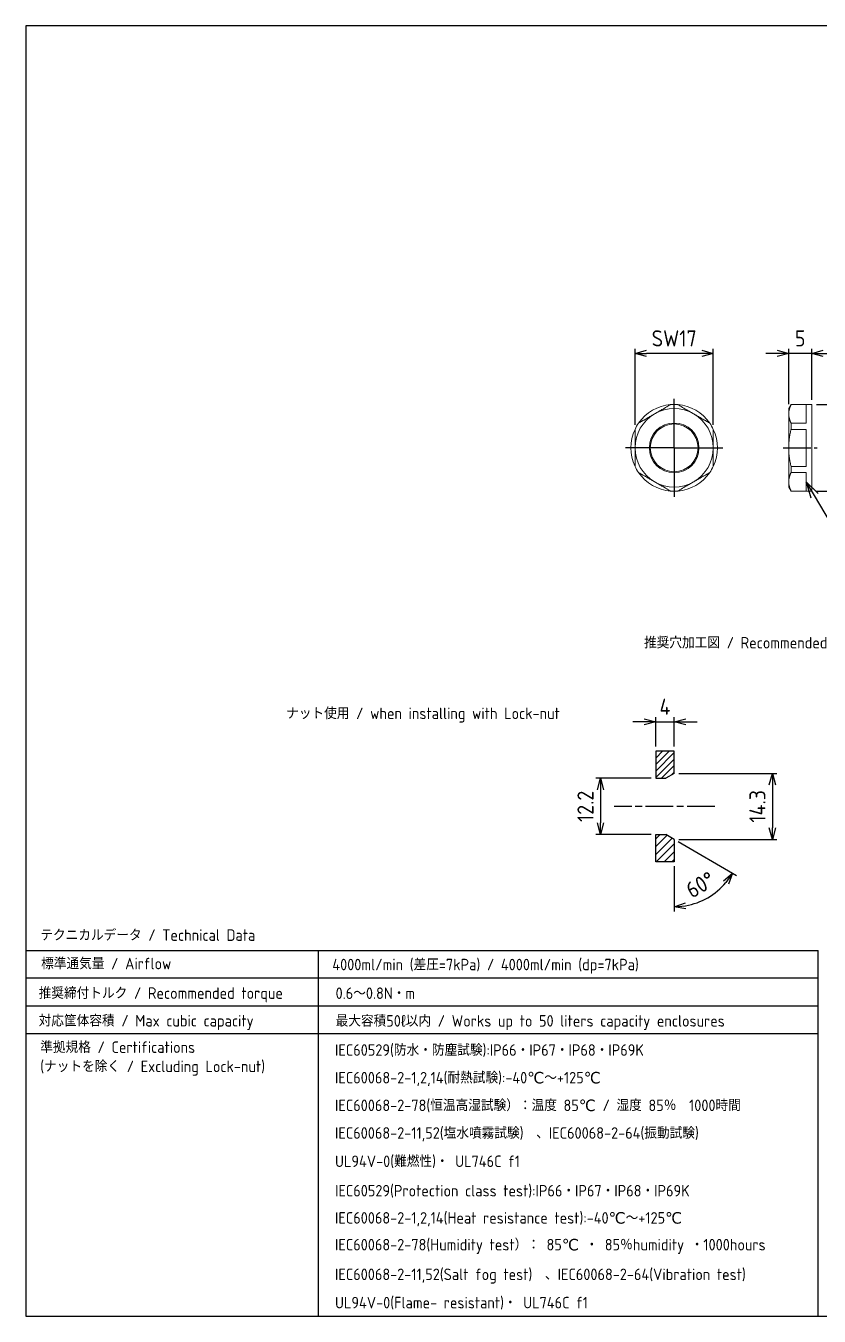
# Model space of a CAD drawing. Header units: millimetres. Extents: x 0 to 403, y 0 to 280.
# Drawn here: x 0 to 172.3, y 0 to 280 of the extents above; entities that cross this region are included whole.
import ezdxf

# ---------------------------------------------------------------- set-up
doc = ezdxf.new("R2010")
doc.units = ezdxf.units.MM
doc.linetypes.add('AM_ISO08W050', pattern=[18, 12, -1.5, 3, -1.5])
doc.linetypes.add('AM_ISO08W050x2', pattern=[9, 6, -0.75, 1.5, -0.75])
for name, color, linetype, lineweight in [('AM_5', 3, 'Continuous', 25), ('AM_7', 4, 'AM_ISO08W050', 25), ('AM_8', 1, 'Continuous', 25), ('TK1', 7, 'Continuous', 25), ('TK2', 2, 'Continuous', 25), ('ﾅｯﾄ', 2, 'Continuous', 25)]:
    doc.layers.add(name, color=color, linetype=linetype, lineweight=lineweight)
doc.styles.get("Standard").update_dxf_attribs({"font": 'ISOCP.SHX', "bigfont": 'EXTFONT.SHX'})
doc.dimstyles.new('AM_ISO$0', dxfattribs={"dimtxt": 3.5, "dimasz": 2.5, "dimexe": 1, "dimexo": 1, "dimgap": 1.5, "dimtad": 1, "dimdsep": 46, "dimtxsty": 'Standard', "dimblk": 'OPEN30', "dimcen": 0, "dimclrd": 3, "dimclre": 3, "dimclrt": 2, "dimadec": 0, "dimazin": 2, "dimtp": 0.1, "dimtm": 0.1, "dimtfac": 0.71, "dimtmove": 0, "dimatfit": 3, "dimldrblk": 'OPEN30', "dimfxl": 0, "dimlwd": -1, "dimlwe": -1, "dimarcsym": 0})
doc.dimstyles.new('AM_ISO$2', dxfattribs={"dimtxt": 3.5, "dimasz": 2.5, "dimexe": 1, "dimexo": 1, "dimgap": 1.5, "dimtad": 1, "dimdsep": 46, "dimtxsty": 'Standard', "dimblk": 'OPEN30', "dimcen": 0, "dimclrd": 3, "dimclre": 3, "dimclrt": 2, "dimadec": 0, "dimazin": 2, "dimtp": 0.1, "dimtm": 0.1, "dimtfac": 0.71, "dimtmove": 0, "dimatfit": 3, "dimldrblk": 'OPEN30', "dimfxl": 0, "dimlwd": -1, "dimlwe": -1, "dimarcsym": 0})

# ---------------------------------------------------------------- blocks, each defined once
blk = doc.blocks.new('_Open30')
at = {"color": 0, "linetype": 'ByBlock', "lineweight": -2}
for p, q in [((-1, 0.26794919), (0, 0)), ((0, 0), (-1, -0.26794919)), ((0, 0), (-1, 0))]:
    blk.add_line(p, q, dxfattribs=at)
blk = doc.blocks.new('*D42')
at = {"layer": 'AM_5', "color": 3, "transparency": 16777216}
for p, q in [((163.1303313061054, 208.9241151357049), (160.6303313061054, 208.9241151357049)), ((165.6303313061054, 197.9241151357071), (165.6303313061054, 209.9241151357049)), ((170.6303313061054, 208.9241151357049), (165.6303313061054, 208.9241151357049)), ((170.6303313061054, 198.8241151357071), (170.6303313061054, 209.9241151357049)), ((173.1303313061054, 208.9241151357049), (175.6303313061054, 208.9241151357049))]:
    blk.add_line(p, q, dxfattribs=at)
at = {"layer": 'Defpoints', "color": 0, "transparency": 16777216}
for p in [(165.6303313061054, 208.9241151357049), (165.6303313061054, 196.9241151357071), (170.6303313061054, 197.8241151357071)]:
    blk.add_point(p, dxfattribs=at)
at = {"layer": 'AM_5', "color": 3, "transparency": 16777216, "xscale": 2.5, "yscale": 2.5, "zscale": 2.5}
blk.add_blockref('_Open30', (165.6303313061054, 208.9241151357049), dxfattribs=at)
at = {"layer": 'AM_5', "color": 3, "transparency": 16777216, "xscale": 2.5, "yscale": 2.5, "zscale": 2.5, "rotation": 180}
blk.add_blockref('_Open30', (170.6303313061054, 208.9241151357049), dxfattribs=at)
at = {"layer": 'AM_5', "color": 2, "transparency": 16777216, "insert": (168.1303313061054, 212.1741151357049), "char_height": 3.5, "attachment_point": 5}
blk.add_mtext('5', dxfattribs=at)
blk = doc.blocks.new('*D43')
at = {"layer": 'AM_5', "color": 3, "transparency": 16777216}
for p, q in [((171.6303313061054, 197.8241151357071), (183.6303313061054, 197.8241151357071)), ((182.6303313061054, 181.5241151357071), (182.6303313061054, 195.3241151357071)), ((171.6303313061054, 179.0241151357071), (183.6303313061054, 179.0241151357071))]:
    blk.add_line(p, q, dxfattribs=at)
at = {"layer": 'Defpoints', "color": 0, "transparency": 16777216}
for p in [(170.6303313061054, 197.8241151357071), (182.6303313061054, 197.8241151357071), (170.6303313061054, 179.0241151357071)]:
    blk.add_point(p, dxfattribs=at)
at = {"layer": 'AM_5', "color": 3, "transparency": 16777216, "xscale": 2.5, "yscale": 2.5, "zscale": 2.5}
for p, rotation in [((182.6303313061054, 197.8241151357071), 90), ((182.6303313061054, 179.0241151357071), 270)]:
    blk.add_blockref('_Open30', p, dxfattribs=dict(at, rotation=rotation))
at = {"layer": 'AM_5', "color": 2, "transparency": 16777216, "insert": (179.3803313061053, 188.4241151357071), "char_height": 3.5, "attachment_point": 5, "rotation": 90}
blk.add_mtext('%%c18.8', dxfattribs=at)
blk = doc.blocks.new('*D29')
at = {"layer": 'AM_5', "color": 3, "transparency": 16777216}
for p, q in [((132.2619824161351, 193.405327537964), (132.2619824161351, 209.9241151357048)), ((146.7619824161351, 208.9241151357048), (134.7619824161351, 208.9241151357048)), ((149.2619824161351, 193.4053275379654), (149.2619824161351, 209.9241151357048))]:
    blk.add_line(p, q, dxfattribs=at)
at = {"layer": 'Defpoints', "color": 0, "transparency": 16777216}
for p in [(132.2619824161351, 208.9241151357048), (132.2619824161351, 192.405327537964), (149.2619824161351, 192.4053275379654)]:
    blk.add_point(p, dxfattribs=at)
at = {"layer": 'AM_5', "color": 3, "transparency": 16777216, "xscale": 2.5, "yscale": 2.5, "zscale": 2.5, "rotation": 180}
blk.add_blockref('_Open30', (132.2619824161351, 208.9241151357048), dxfattribs=at)
at = {"layer": 'AM_5', "color": 3, "transparency": 16777216, "xscale": 2.5, "yscale": 2.5, "zscale": 2.5}
blk.add_blockref('_Open30', (149.2619824161351, 208.9241151357048), dxfattribs=at)
at = {"layer": 'AM_5', "color": 2, "transparency": 16777216, "insert": (140.7619824161351, 212.1741151357048), "char_height": 3.5, "attachment_point": 5}
blk.add_mtext('SW17', dxfattribs=at)
blk = doc.blocks.new('*D34')
at = {"layer": 'AM_5', "color": 3, "transparency": 16777216}
for p, q in [((141.7619824161353, 117.7724371359085), (163.0834085510267, 117.7724371359085)), ((162.0834085510267, 115.2724371359085), (162.0834085510267, 105.9724371359085)), ((141.7619824161353, 103.4724371359085), (163.0834085510267, 103.4724371359085))]:
    blk.add_line(p, q, dxfattribs=at)
at = {"layer": 'Defpoints', "color": 0, "transparency": 16777216}
for p in [(140.7619824161353, 117.7724371359085), (140.7619824161353, 103.4724371359085), (162.0834085510267, 103.4724371359085)]:
    blk.add_point(p, dxfattribs=at)
at = {"layer": 'AM_5', "color": 3, "transparency": 16777216, "xscale": 2.5, "yscale": 2.5, "zscale": 2.5}
for p, rotation in [((162.0834085510267, 117.7724371359085), 90), ((162.0834085510267, 103.4724371359085), 270)]:
    blk.add_blockref('_Open30', p, dxfattribs=dict(at, rotation=rotation))
at = {"layer": 'AM_5', "color": 2, "transparency": 16777216, "insert": (158.8334085510267, 110.6224371359085), "char_height": 3.5, "attachment_point": 5, "rotation": 90}
blk.add_mtext('14.3', dxfattribs=at)
blk = doc.blocks.new('*D35')
at = {"layer": 'AM_5', "color": 3, "transparency": 16777216}
for p, q in [((135.7619824161353, 116.7224371359085), (123.7619824161353, 116.7224371359085)), ((124.7619824161353, 114.2224371359085), (124.7619824161353, 107.0224371359085)), ((135.7619824161353, 104.5224371359085), (123.7619824161353, 104.5224371359085))]:
    blk.add_line(p, q, dxfattribs=at)
at = {"layer": 'Defpoints', "color": 0, "transparency": 16777216}
for p in [(136.7619824161353, 116.7224371359085), (124.7619824161353, 104.5224371359085), (136.7619824161353, 104.5224371359085)]:
    blk.add_point(p, dxfattribs=at)
at = {"layer": 'AM_5', "color": 3, "transparency": 16777216, "xscale": 2.5, "yscale": 2.5, "zscale": 2.5}
for p, rotation in [((124.7619824161353, 116.7224371359085), 90), ((124.7619824161353, 104.5224371359085), 270)]:
    blk.add_blockref('_Open30', p, dxfattribs=dict(at, rotation=rotation))
at = {"layer": 'AM_5', "color": 2, "transparency": 16777216, "insert": (121.5116379279463, 110.6224371359085), "char_height": 3.5, "attachment_point": 5, "rotation": 90}
blk.add_mtext('12.2', dxfattribs=at)
blk = doc.blocks.new('*D36')
at = {"layer": 'AM_5', "color": 3, "transparency": 16777216}
for p, q in [((141.6280078199197, 102.9724371359085), (154.2933575467863, 95.66009406172134)), ((140.7619824161352, 97.62243713590851), (140.7619824161352, 87.8477509875341))]:
    blk.add_line(p, q, dxfattribs=at)
blk.add_arc((140.7619824161353, 103.4724371359085), 14.62468614837442, 279.8063252728926, 320.1936747271075, dxfattribs=at)
at = {"layer": 'Defpoints', "color": 0, "transparency": 16777216}
for p in [(138.9433290681879, 104.5224371359085), (140.7619824161353, 103.4724371359085), (140.7619824161353, 103.4724371359085), (140.7619824161353, 98.62243713590851), (145.7639196686952, 89.72972748097119)]:
    blk.add_point(p, dxfattribs=at)
at = {"layer": 'AM_5', "color": 3, "transparency": 16777216, "xscale": 2.5, "yscale": 2.5, "zscale": 2.5}
for p, rotation in [((153.4273321430019, 96.16009406172132), 55.09683736355381), ((140.7619824161352, 88.8477509875341), 184.9031626364463)]:
    blk.add_blockref('_Open30', p, dxfattribs=dict(at, rotation=rotation))
at = {"layer": 'AM_5', "color": 2, "transparency": 16777216, "insert": (146.4493254903225, 93.62166997134129), "char_height": 3.5, "attachment_point": 5, "rotation": 30.00000000000017}
blk.add_mtext('60°', dxfattribs=at)
blk = doc.blocks.new('*D37')
at = {"layer": 'AM_5', "color": 3, "transparency": 16777216}
for p, q in [((134.2619824161353, 128.9857257118679), (131.7619824161353, 128.9857257118679)), ((136.7619824161353, 123.6224371359085), (136.7619824161353, 129.9857257118679)), ((136.7619824161353, 128.9857257118679), (140.7619824161353, 128.9857257118679)), ((140.7619824161353, 123.6224371359085), (140.7619824161353, 129.9857257118679)), ((143.2619824161353, 128.9857257118679), (145.7619824161353, 128.9857257118679))]:
    blk.add_line(p, q, dxfattribs=at)
at = {"layer": 'Defpoints', "color": 0, "transparency": 16777216}
for p in [(140.7619824161353, 128.9857257118679), (136.7619824161353, 122.6224371359085), (140.7619824161353, 122.6224371359085)]:
    blk.add_point(p, dxfattribs=at)
at = {"layer": 'AM_5', "color": 3, "transparency": 16777216, "xscale": 2.5, "yscale": 2.5, "zscale": 2.5}
blk.add_blockref('_Open30', (136.7619824161353, 128.9857257118679), dxfattribs=at)
at = {"layer": 'AM_5', "color": 3, "transparency": 16777216, "xscale": 2.5, "yscale": 2.5, "zscale": 2.5, "rotation": 180}
blk.add_blockref('_Open30', (140.7619824161353, 128.9857257118679), dxfattribs=at)
at = {"layer": 'AM_5', "color": 2, "transparency": 16777216, "insert": (138.7619824161353, 132.2357257118679), "char_height": 3.5, "attachment_point": 5}
blk.add_mtext('4', dxfattribs=at)
blk = doc.blocks.new('TK-A3')
for p, q in [((359, 280), (359, 275)), ((359, 275), (403, 275))]:
    blk.add_line(p, q)
blk.add_lwpolyline([(0, 0), (403, 0), (403, 280), (0, 280.0000000000001)], close=True)
at = {"insert": (402.3592953827349, 276.108542987227), "char_height": 2.5, "width": 43.07840397728299, "attachment_point": 9}
blk.add_mtext('(文書番号：TY-34)2008.02.08', dxfattribs=at)

msp = doc.modelspace()

# ---------------------------------------------------------------- hatches: boundary and pattern name
at = {"layer": 'AM_8'}
h = msp.add_hatch(dxfattribs=at)
h.set_pattern_fill('_U', color=256, angle=45, style=0, pattern_type=0)
h.set_pattern_definition([(45, (1.201604391098954e-06, 4.156999569622243), (-0.7071067811865475, 0.7071067811865476), [])])
h.paths.add_polyline_path([(138.9433290681879, 116.7224371359085), (140.7619824161353, 117.7724371359085), (140.7619824161353, 122.6224371359085), (136.7619824161353, 122.6224371359085), (136.7619824161353, 116.7224371359085)])
h = msp.add_hatch(dxfattribs=at)
h.set_pattern_fill('_U', color=256, scale=1.2, angle=45, style=0, pattern_type=0)
h.set_pattern_definition([(45, (1.201604391098954e-06, 4.156999569622243), (-0.8485281374238571, 0.8485281374238572), [])])
h.paths.add_polyline_path([(138.9433290681879, 104.5224371359085), (136.7619824161353, 104.5224371359085), (136.7619824161353, 98.62243713590851), (140.7619824161353, 98.62243713590851), (140.7619824161353, 103.4724371359085)])

# ---------------------------------------------------------------- linework, layer by layer
for p, q in [((1.201604618472629e-06, 79.34325588067708), (1.201604646894339e-06, 3.778689006139757e-08)), ((1.201604391098954e-06, 79.34325588067708), (172.0000012016047, 79.34325588067713)), ((172.0000012016046, 3.778689006139757e-08), (172.0000012016047, 79.34325588067708)), ((1.201604618472629e-06, 3.778689006139757e-08), (172.0000012016046, 3.778689006139757e-08))]:
    msp.add_line(p, q)
for points in [[(140.7619824161353, 117.7724371359085), (140.7619824161353, 122.6224371359085), (136.7619824161353, 122.6224371359085), (136.7619824161353, 116.7224371359085), (138.9433290681879, 116.7224371359085)], [(140.7619824161353, 103.4724371359085), (140.7619824161353, 98.62243713590851), (136.7619824161353, 98.62243713590851), (136.7619824161353, 104.5224371359085), (138.9433290681879, 104.5224371359085)]]:
    msp.add_lwpolyline(points)
at = {"layer": 'AM_5', "color": 3}
for p, q in [((169.4303313061054, 181.0628992035394), (170.4065240456542, 177.573406669027)), ((172.0204852733057, 178.5290063803596), (169.4303313061054, 181.0628992035394)), ((171.21350465948, 178.0512065246933), (169.4303313061054, 181.0628992035394)), ((176.9977247566111, 168.2819413624494), (171.21350465948, 178.0512065246933))]:
    msp.add_line(p, q, dxfattribs=at)
at = {"layer": 'AM_7'}
for q in [(140.7619824161353, 199.0241151357066), (130.1619824161359, 188.4241151357071), (151.3619824161347, 188.4241151357071), (140.7619824161353, 177.8241151357076)]:
    msp.add_line((140.7619824161353, 188.4241151357071), q, dxfattribs=at)
at = {"layer": 'AM_7', "linetype": 'AM_ISO08W050x2'}
for p, q in [((164.4303313061054, 188.4241151357049), (171.8303313061053, 188.4241151357049)), ((149.5619824161353, 110.6224371359085), (127.7619824161353, 110.6224371359085))]:
    msp.add_line(p, q, dxfattribs=at)
at = {"layer": 'AM_8'}
for p, q in [((63.50000120160473, 79.34325588067708), (63.50000120160456, 3.778689006139757e-08)), ((172.0000012016047, 73.34325588067708), (1.20160507321998e-06, 73.34325588067708)), ((4.62183606941835e-08, 67.3432554492694), (172.0000012016047, 67.3432554492694)), ((1.201604732159467e-06, 61.34325588067708), (172.0000012016047, 61.34325588067708))]:
    msp.add_line(p, q, dxfattribs=at)
at = {"layer": 'TK1'}
for p, q in [((140.7619824161353, 117.7724371359085), (138.9433290681879, 116.7224371359085)), ((140.7619824161353, 103.4724371359085), (138.9433290681879, 104.5224371359085))]:
    msp.add_line(p, q, dxfattribs=at)
at = {"layer": 'ﾅｯﾄ', "lineweight": 20}
for p, q in [((165.6303313061054, 196.9241151357071), (166.1499465483761, 197.8241151357071)), ((165.6303313061054, 196.9241151357071), (165.6303313061054, 195.7853310678748)), ((166.1499465483761, 197.8241151357071), (166.1499465483761, 197.7921942919138)), ((170.6303313061054, 197.8241151357071), (166.1499465483761, 197.8241151357071)), ((169.4303313061054, 197.7921942919138), (166.1499465483761, 197.7921942919138)), ((169.4303313061054, 197.7921942919138), (169.4303313061054, 193.7784678438359)), ((170.6303313061054, 197.8241151357071), (170.6303313061054, 179.0241151357071)), ((165.6303313061054, 195.7853310678748), (165.6303313061054, 188.4241151357071)), ((166.1499465483761, 193.7784678438359), (166.1499465483761, 192.437841583785)), ((166.1499465483761, 193.7784678438359), (169.4303313061054, 193.7784678438359)), ((169.4303313061054, 192.437841583785), (166.1499465483761, 192.437841583785)), ((169.4303313061054, 192.437841583785), (169.4303313061054, 184.4103886876292)), ((165.6303313061054, 188.4241151357071), (165.6303313061054, 181.0628992035394)), ((166.1499465483761, 184.4103886876292), (166.1499465483761, 183.0697624275783)), ((166.1499465483761, 184.4103886876292), (169.4303313061054, 184.4103886876292)), ((169.4303313061054, 183.0697624275783), (166.1499465483761, 183.0697624275783)), ((169.4303313061054, 183.0697624275783), (169.4303313061054, 179.0560359795004)), ((165.6303313061054, 181.0628992035394), (165.6303313061054, 179.9241151357071)), ((165.6303313061054, 179.9241151357071), (166.1499465483761, 179.0241151357071)), ((166.1499465483761, 179.0560359795004), (166.1499465483761, 179.0241151357071)), ((166.1499465483761, 179.0560359795004), (169.4303313061054, 179.0560359795004)), ((170.6303313061054, 179.0241151357071), (166.1499465483761, 179.0241151357071))]:
    msp.add_line(p, q, dxfattribs=at)
for centre, radius in [((140.7619824161353, 188.4241151357071), 5.388000000000001), ((140.7619824161352, 188.4241151357071), 5.188000000000001)]:
    msp.add_circle(centre, radius, dxfattribs=at)
for centre, radius, start, end in [((140.7619824161341, 188.4241151357071), 9.399999999999999, 94.72317308343486, 145.2768269165651), ((140.7619824161353, 188.4241151357071), 8.499999999999995, 59.99999999999915, 119.9999999999999), ((140.7619824161351, 188.4241151357072), 9.39999999999992, 85.27682691656514, 94.72317308343486), ((140.7619824161341, 188.4241151357071), 9.399999999999999, 34.72317308343487, 85.27682691656514), ((140.7619824161353, 188.4241151357071), 8.499999999999998, 119.9999999999999, 180), ((140.7619824161351, 188.4241151357071), 9.400000000000015, 145.2768269165651, 154.7231730834362), ((140.7619824161353, 188.4241151357071), 8.5, 0, 59.99999999999915), ((140.761982416135, 188.4241151357071), 9.400000000000102, 25.27682691656384, 34.72317308343487), ((140.7619824161341, 188.4241151357071), 9.400000000000002, 154.7231730834362, 205.2768269165639), ((140.7619824161341, 188.4241151357071), 9.400000000000002, 334.7231730834362, 25.27682691656384), ((140.7619824161353, 188.4241151357071), 8.499999999999996, 180, 239.9999999999992), ((140.7619824161353, 188.4241151357071), 8.500000000000007, 299.9999999999999, 0), ((140.7619824161352, 188.4241151357071), 9.400000000000102, 205.2768269165639, 214.7231730834348), ((140.7619824161341, 188.4241151357071), 9.399999999999995, 214.7231730834348, 265.2768269165651), ((140.7619824161341, 188.4241151357071), 9.399999999999997, 274.7231730834349, 325.2768269165651), ((140.7619824161353, 188.424115135707), 9.399999999999734, 325.2768269165651, 334.7231730834362), ((140.7619824161353, 188.4241151357071), 8.500000000000004, 239.9999999999992, 299.9999999999999), ((140.7619824161351, 188.424115135707), 9.399999999999874, 265.2768269165651, 274.7231730834349)]:
    msp.add_arc(centre, radius, start, end, dxfattribs=at)
for points, weights in [([(139.987971484012, 197.7921942919138), (138.1625917500433, 196.7383108111336), (136.5119824161353, 195.7853310678748)], [1, 1.02612922016214, 1]), ([(145.0119824161353, 195.7853310678748), (143.3613730822272, 196.7383108111335), (141.5359933482582, 197.7921942919138)], [1, 1.02612922016215, 1]), ([(166.1499465483761, 197.7921942919138), (165.6303313061054, 196.7383108111336), (165.6303313061054, 195.7853310678748)], [1, 1.02612922016214, 1]), ([(136.5119824161353, 195.7853310678748), (134.8613730822272, 194.8323513246161), (133.0359933482582, 193.7784678438359)], [1, 1.02612922016216, 1]), ([(148.4879714840121, 193.7784678438359), (146.6625917500432, 194.8323513246162), (145.0119824161353, 195.7853310678748)], [1, 1.02612922016214, 1]), ([(165.6303313061054, 195.7853310678748), (165.6303313061054, 194.8323513246161), (166.1499465483761, 193.7784678438359)], [1, 1.02612922016216, 1]), ([(132.2619824161351, 192.437841583785), (132.2619824161353, 190.3300746222245), (132.2619824161353, 188.4241151357071)], [1, 1.02612922016215, 1]), ([(149.2619824161353, 188.4241151357071), (149.2619824161353, 190.3300746222245), (149.2619824161351, 192.437841583785)], [1, 1.02612922016215, 1]), ([(166.1499465483761, 192.437841583785), (165.6303313061054, 190.3300746222245), (165.6303313061054, 188.4241151357071)], [1, 1.02612922016215, 1]), ([(132.2619824161353, 188.4241151357071), (132.2619824161353, 186.5181556491893), (132.2619824161351, 184.4103886876292)], [1, 1.02612922016215, 1]), ([(149.2619824161351, 184.4103886876292), (149.2619824161353, 186.5181556491893), (149.2619824161353, 188.4241151357071)], [1, 1.02612922016215, 1]), ([(165.6303313061054, 188.4241151357071), (165.6303313061054, 186.5181556491893), (166.1499465483761, 184.4103886876292)], [1, 1.02612922016215, 1]), ([(133.0359933482582, 183.0697624275783), (134.8613730822273, 182.0158789467981), (136.5119824161353, 181.0628992035394)], [1, 1.02612922016214, 1]), ([(145.0119824161353, 181.0628992035394), (146.6625917500434, 182.0158789467981), (148.487971484012, 183.0697624275783)], [1, 1.02612922016216, 1]), ([(166.1499465483761, 183.0697624275783), (165.6303313061054, 182.0158789467981), (165.6303313061054, 181.0628992035394)], [1, 1.02612922016214, 1]), ([(136.5119824161353, 181.0628992035394), (138.1625917500433, 180.1099194602806), (139.9879714840121, 179.0560359795004)], [1, 1.02612922016215, 1]), ([(141.5359933482582, 179.0560359795004), (143.3613730822272, 180.1099194602807), (145.0119824161353, 181.0628992035394)], [1, 1.02612922016214, 1]), ([(165.6303313061054, 181.0628992035394), (165.6303313061054, 180.1099194602806), (166.1499465483761, 179.0560359795004)], [1, 1.02612922016215, 1])]:
    msp.add_rational_spline(points, weights, degree=2, dxfattribs=at)

# ---------------------------------------------------------------- block references
at = {"lineweight": 0}
msp.add_blockref('TK-A3', (1.201604391098954e-06, 3.778689006139757e-08), dxfattribs=at)

# ---------------------------------------------------------------- texts
at = {"layer": 'TK2', "char_height": 2.5, "attachment_point": 1}
for s, insert, width in [('推奨穴加工図 / Recommended hole shapes for installing', (134.2194501009874, 147.3874223005421), 84.66433280519377), ('ナット使用 / when installing with Lock-nut  ', (56.52797834932926, 132.0601532219289), 77.0532097450201), ('テクニカルデータ / Technical Data', (3.152381423706089, 83.94092035858029), 1.4210854715202e-14), ('標準通気量 / Airflow', (3.333218756519045, 77.76630428917719), 1.4210854715202e-14), ('4000ml/min (差圧=7kPa) / 4000ml/min (dp=7kPa){\\fCalibri|b0|i0|c0|p34;\\H0.5x;\\C1; }', (66.55357747345556, 77.55483251855566), 1.4210854715202e-14), ('推奨締付トルク / Recommended torque  ', (2.788244213777375, 71.35557544006741), 61.1979456611451), ('0.6～0.8N・m', (67.25880932439463, 71.33211023993903), 1.4210854715202e-14), ('対応筐体容積 / Max cubic capacity', (2.788244213777375, 65.35557500865974), 61.1979456611451), ('最大容積50{\\fMS PGothic|b0|i0|c128|p50;ℓ}以内 / Works up to 50 liters capacity enclosures', (67.25880932439463, 65.33210980853136), 1.4210854715202e-14), ('準拠規格 / Certifications\\P(ナットを除く / Excluding Lock-nut)', (3.132373613066534, 59.62100400222738), 56.47376038665072), ('IEC60529(防水・防塵試験):IP66・IP67・IP68・IP69K', (67.13506447644681, 59.00213884733802), 96.36493672515778), ('IEC60068-2-1,2,14(耐熱試験):-40℃～+125℃', (67.13506447644681, 53.00213884733796), 96.36493672515778), ('IEC60068-2-78(恒温高湿試験）：温度 85℃ / 湿度 85％\u30001000時間', (67.13506447644681, 47.00213884733796), 96.36493672515778), ('IEC60068-2-11,52(塩水噴霧試験)\u3000、IEC60068-2-64(振動試験)', (67.13506447644693, 41.00213884733796), 96.36493672515778), ('UL94V-0(難燃性)・ UL746C f1', (67.13506447644693, 34.86781326304896), 96.36493672515778), ('IEC60529(Protection class test):IP66・IP67・IP68・IP69K', (67.14206074015078, 28.48062563647539), 96.36493672515778), ('IEC60068-2-1,2,14(Heat resistance test):-40℃～+125℃', (67.13506447644693, 22.58273678801254), 96.36493672515778), ('IEC60068-2-78(Humidity test）： 85℃ ・ 85％humidity ・1000hours', (67.13506447644693, 16.77217836780068), 120.0012913435266), ('IEC60068-2-11,52(Salt fog test)\u3000、IEC60068-2-64(Vibration test)', (67.13506447644681, 10.3305109258929), 103.224622076857), ('UL94V-0(Flame- resistant)・ UL746C f1', (67.1350644764467, 4.196185341603837), 96.36493672515778)]:
    msp.add_mtext(s, dxfattribs=dict(at, insert=insert, width=width))

# ---------------------------------------------------------------- dimensions: what is measured, and where the dimension line sits
at = {"layer": 'AM_5'}
dim = msp.add_linear_dim(base=(132.2619824161351, 208.9241151357048), p1=(149.2619824161351, 192.4053275379654), p2=(132.2619824161351, 192.405327537964), text='SW<>', dimstyle='AM_ISO$0', override={"dimpost": ''}, dxfattribs=at)
dim.commit()
dim.dimension.update_dxf_attribs({"geometry": '*D29', "text_midpoint": (140.7619824161351, 212.1741151357048)})
dim = msp.add_linear_dim(base=(165.6303313061054, 208.9241151357049), p1=(170.6303313061054, 197.8241151357071), p2=(165.6303313061054, 196.9241151357071), dimstyle='AM_ISO$0', dxfattribs=at)
dim.commit()
dim.dimension.update_dxf_attribs({"geometry": '*D42', "text_midpoint": (168.1303313061054, 212.1741151357049)})
dim = msp.add_linear_dim(base=(182.6303313061054, 197.8241151357071), p1=(170.6303313061054, 179.0241151357071), p2=(170.6303313061054, 197.8241151357071), angle=90, text='%%c<>', dimstyle='AM_ISO$0', dxfattribs=at)
dim.commit()
dim.dimension.update_dxf_attribs({"geometry": '*D43', "text_midpoint": (179.3803313061053, 188.4241151357071)})
dim = msp.add_linear_dim(base=(140.7619824161353, 128.9857257118679), p1=(136.7619824161353, 122.6224371359085), p2=(140.7619824161353, 122.6224371359085), dimstyle='AM_ISO$0', dxfattribs=at)
dim.commit()
dim.dimension.update_dxf_attribs({"geometry": '*D37', "text_midpoint": (138.7619824161353, 128.9857257118679), "dimtype": 160})
dim = msp.add_linear_dim(base=(162.0834085510267, 103.4724371359085), p1=(140.7619824161353, 117.7724371359085), p2=(140.7619824161353, 103.4724371359085), angle=90, dimstyle='AM_ISO$0', override={"dimpost": ''}, dxfattribs=at)
dim.commit()
dim.dimension.update_dxf_attribs({"geometry": '*D34', "text_midpoint": (158.8334085510267, 110.6224371359085)})
dim = msp.add_linear_dim(base=(124.7619824161353, 104.5224371359085), p1=(136.7619824161353, 116.7224371359085), p2=(136.7619824161353, 104.5224371359085), angle=90, dimstyle='AM_ISO$0', dxfattribs=at)
dim.commit()
dim.dimension.update_dxf_attribs({"geometry": '*D35', "text_midpoint": (121.5116379279463, 110.6224371359085)})
dim = msp.add_angular_dim_2l(base=(145.7639196686952, 89.72972748097119), line1=((140.7619824161353, 103.4724371359085), (140.7619824161353, 98.62243713590851)), line2=((140.7619824161353, 103.4724371359085), (138.9433290681879, 104.5224371359085)), dimstyle='AM_ISO$2', override={"dimpost": ''}, dxfattribs=at)
dim.commit()
dim.dimension.update_dxf_attribs({"geometry": '*D36', "text_midpoint": (146.4493254903225, 93.62166997134129)})

doc.saveas('drawing.dxf')
